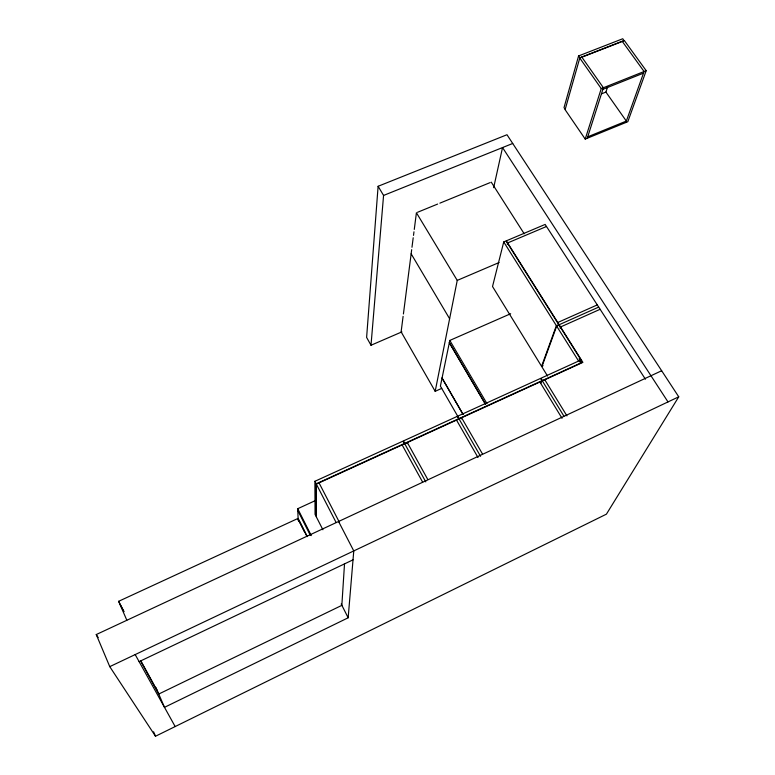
<?xml version="1.0" encoding="UTF-8"?>
<svg xmlns="http://www.w3.org/2000/svg" width="775" height="775" viewBox="0 0 775 775"><rect width="100%" height="100%" fill="white"/><g stroke="black" fill="none" stroke-linecap="round" stroke-linejoin="round"><path stroke-width="1.16" d="M344.536 563.532L341.843 605.362L158.749 694.042L140.527 660.823M661.656 370.75L96.255 634.551L109.759 666.636L155.494 736.25L606.408 514.164L678.745 396.819L506.986 134.734L378.113 186.281L366.614 337.416L371.002 345.253L401.876 331.884M371.002 345.253L383.567 195.445L378.113 186.281M155.891 687.444L164.494 707.333L348.159 617.782L353.768 550.928L338.568 521.488M403.107 316.365L401.121 331.845L435.182 391.317L441.731 388.372M403.417 313.982L411.68 249.666M411.98 247.283L413.201 237.76M413.511 235.377L413.966 231.803M414.276 229.419L416.417 212.747L457.24 280.405L435.182 391.317M407.146 443.668L407.33 442.544L427.839 479.599M510.657 313.72L449.8 340.438L440.394 386.134L458.345 417.328M493.656 187.666L502.539 147.56L667.992 401.915M541.58 366.333L556.363 325.665L558.756 324.599L506.075 240.947L503.731 241.945L492.522 286.517L541.58 366.333L543.081 365.655M461.299 418.926L461.6 417.764L482.534 454.082M507.296 244.358L507.664 242.933L546.482 226.494M585.222 139.083L601.245 88.592L579.758 58.038L624.408 40.639L646.205 70.68L627.818 121.704L585.222 139.083L565.111 109.672L579.855 57.738L624.03 40.533L622.742 38.75L578.576 55.936L564.016 107.648L565.208 109.391M587.256 138.25L603.396 87.73L581.889 57.205M605.808 92.428L607.648 86.761M625.822 122.528L644.093 71.523L622.315 41.453M579.836 361.799L580.775 359.571L559.066 325.093L556.673 326.159L541.87 366.808L547.547 376.03M560.102 328.251L560.577 326.953L600.121 309.293M541.086 382.986L541.919 380.757L540.495 378.433L457.812 416.136L459.188 418.529L541.919 380.757M109.759 666.636L678.745 396.819M139.112 661.656L353.012 559.841M126.809 620.184L118.643 601.303L298.113 518.388L307.287 536.6M298.172 519.889L297.707 508.72L315.27 500.64M314.892 481.294L402.942 441.149L404.288 443.591L316.19 483.823L316.278 516.77L315.067 514.397L314.892 481.294L316.19 483.823M322.894 529.751L316.413 517.041L316.336 484.104L582.887 362.371L506.337 240.841L545.145 224.43L645.42 379.217M580.775 359.571L578.373 360.675L556.673 326.159M559.172 324.725L598.697 307.094M557.777 322.497L597.273 304.904M457.24 280.405L499.09 262.531M417.531 212.292L437.642 204.067M439.871 203.157L490.139 182.6M587.721 136.817L626.336 121.074L605.924 92.08L601.536 93.833M383.567 195.445L512.711 143.472M601.245 88.592L646.205 70.68M602.882 89.338L643.521 73.141M578.576 55.936L579.855 57.738M491.253 182.144L524.2 233.788M96.255 634.551L98.192 637.592M579.177 358.563L581.725 362.603M503.731 241.945L556.363 325.665M544.796 379.769L566.942 415.894M542.345 380.883L563.9 416.117M539.894 382.007L562.04 418.287M411.147 253.812L449.616 318.738M449.8 340.438L487.02 403.736M449.345 342.627L485.47 404.114M449.326 342.753L485.412 404.182M442.07 377.997L463.024 414.276M442.041 378.103L463.004 414.383M459.052 418.926L480.577 456.31M456.514 420.089L478.01 457.512M135.189 654.575L175.169 726.562M404.724 443.736L425.795 481.885M402.128 444.918L422.646 482.157M140.905 660.939L157.577 691.329M118.643 601.303L123.864 611.33M120.047 604.403L123.864 611.746M319.029 482.864L339.402 522.311M316.336 484.104L336.127 522.515M297.707 508.72L311.288 535.602M297.784 510.454L310.223 535.108M341.213 603.996L348.159 617.782M299.489 521.565L306.997 536.494M298.152 519.221L304.614 532.057M297.9 519.434L298.985 521.594M153.595 731.794L155.494 736.25M457.24 416.388L403.523 440.888L404.87 443.329L458.616 418.781L457.24 416.388M579.409 360.685L541.037 378.181L542.461 380.506L580.853 362.971L579.409 360.685"/></g></svg>
